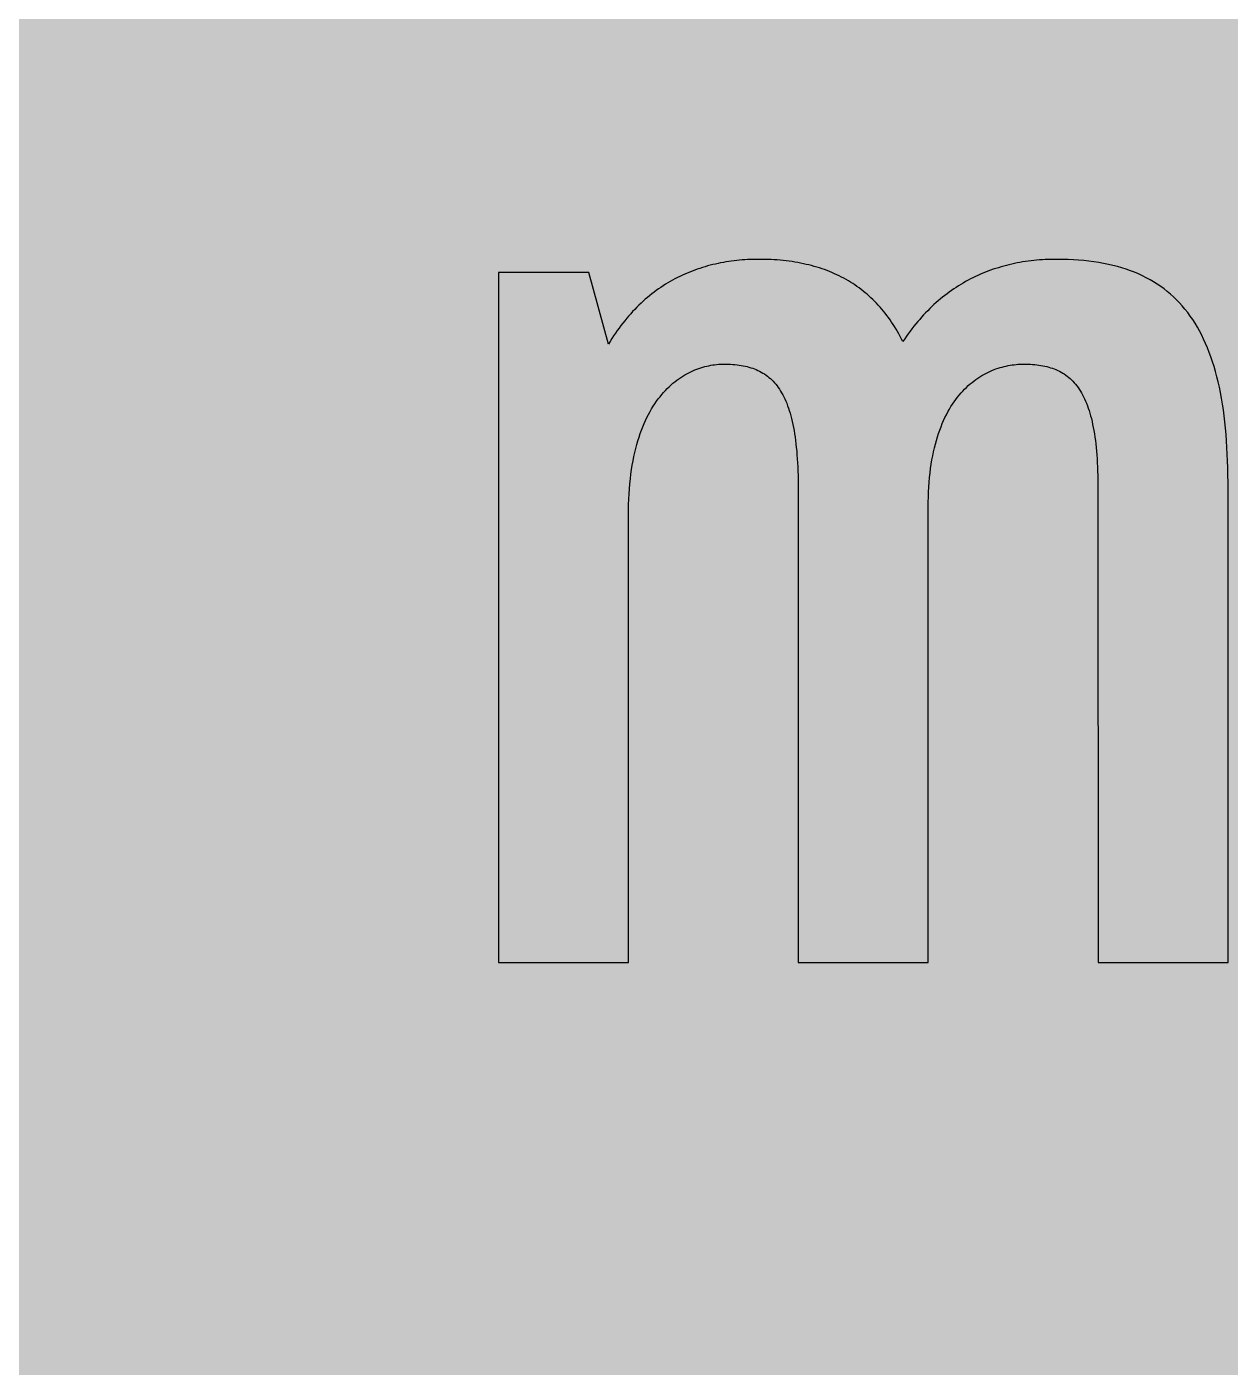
# Model space of a CAD drawing. Header units: millimetres. Extents: x 0 to 423, y 0 to 564.
# Drawn here: x 135.7 to 163.86, y 217.21 to 248.57 of the extents above; entities that cross this region are included whole.
import ezdxf

# ---------------------------------------------------------------- set-up
doc = ezdxf.new("R2010")
doc.units = ezdxf.units.MM

msp = doc.modelspace()

# ---------------------------------------------------------------- hatches: boundary and pattern name
for color, points in [(254, [(21.2189, 0.0537), (20.955, 0.0533), (20.6934, 0.0584), (20.4292, 0.066), (20.1676, 0.0787), (19.906, 0.094), (19.6469, 0.1118), (19.3853, 0.1321), (19.1262, 0.1549), (18.8671, 0.1829), (18.608, 0.2134), (18.349, 0.2464), (18.0924, 0.2845), (17.8359, 0.3251), (17.5793, 0.3683), (17.3253, 0.414), (17.0688, 0.4623), (16.8148, 0.5156), (16.5633, 0.5715), (16.3093, 0.6299), (16.0579, 0.6909), (15.809, 0.7544), (15.56, 0.823), (15.3111, 0.8941), (15.0622, 0.9677), (14.8158, 1.0439), (14.5694, 1.1227), (14.3256, 1.2065), (14.0818, 1.2903), (13.8379, 1.3792), (13.5966, 1.4707), (13.3579, 1.5672), (13.1191, 1.6637), (12.8803, 1.7628), (12.6441, 1.8669), (12.4079, 1.9736), (12.1742, 2.0803), (11.9405, 2.192), (11.7094, 2.3089), (11.4808, 2.4257), (11.2522, 2.5451), (11.0236, 2.6695), (10.7975, 2.794), (10.574, 2.9235), (10.3505, 3.0556), (10.1295, 3.1877), (9.9111, 3.3249), (9.6926, 3.4646), (9.4742, 3.6068), (9.2608, 3.7541), (9.0475, 3.9014), (8.8341, 4.0513), (8.6258, 4.2037), (8.4176, 4.3612), (8.2118, 4.5187), (8.0061, 4.6812), (7.8029, 4.8438), (7.6022, 5.0114), (7.4041, 5.1816), (7.206, 5.3518), (7.0129, 5.527), (6.8174, 5.7048), (6.6269, 5.8826), (6.4389, 6.0655), (6.2509, 6.2509), (6.0655, 6.4389), (5.8852, 6.6269), (5.7048, 6.8174), (5.527, 7.0104), (5.3518, 7.206), (5.1816, 7.4041), (5.0114, 7.6022), (4.8463, 7.8029), (4.6812, 8.0061), (4.5187, 8.2118), (4.3612, 8.4176), (4.2062, 8.6258), (4.0513, 8.8341), (3.9014, 9.0475), (3.7541, 9.2608), (3.6068, 9.4742), (3.4646, 9.6926), (3.3249, 9.9085), (3.1877, 10.1295), (3.0556, 10.3505), (2.9235, 10.574), (2.794, 10.7975), (2.6695, 11.0236), (2.5451, 11.2522), (2.4257, 11.4808), (2.3063, 11.7094), (2.192, 11.9405), (2.0803, 12.1742), (1.971, 12.4079), (1.8669, 12.6441), (1.7628, 12.8803), (1.6637, 13.1191), (1.5646, 13.3579), (1.4707, 13.5966), (1.3792, 13.8379), (1.2903, 14.0818), (1.2065, 14.3256), (1.1227, 14.5694), (1.0439, 14.8158), (0.9652, 15.0622), (0.8915, 15.3111), (0.823, 15.56), (0.7544, 15.809), (0.6883, 16.0604), (0.6274, 16.3119), (0.569, 16.5633), (0.5131, 16.8148), (0.4623, 17.0688), (0.4115, 17.3253), (0.3658, 17.5793), (0.3226, 17.8359), (0.2819, 18.0924), (0.2464, 18.3515), (0.2134, 18.608), (0.1829, 18.8671), (0.1549, 19.1262), (0.1295, 19.3878), (0.1092, 19.6469), (0.0914, 19.9085), (0.0762, 20.1701), (0.066, 20.4318), (0.0584, 20.6934), (0.0533, 20.955), (0.0508, 21.2192), (0.0522, 543.3314), (0.0533, 543.593), (0.0584, 543.8546), (0.066, 544.1188), (0.0762, 544.3804), (0.0914, 544.642), (0.1092, 544.9011), (0.1295, 545.1627), (0.1549, 545.4218), (0.1829, 545.6809), (0.2134, 545.94), (0.2464, 546.1991), (0.2819, 546.4556), (0.3226, 546.7121), (0.3658, 546.9687), (0.4115, 547.2227), (0.4623, 547.4792), (0.5131, 547.7332), (0.569, 547.9847), (0.6274, 548.2387), (0.6883, 548.4876), (0.7544, 548.7391), (0.823, 548.988), (0.8915, 549.2369), (0.9652, 549.4858), (1.0439, 549.7322), (1.1227, 549.9786), (1.2065, 550.2224), (1.2903, 550.4663), (1.3792, 550.7076), (1.4707, 550.9489), (1.5646, 551.1902), (1.6637, 551.4289), (1.7628, 551.6677), (1.8669, 551.9039), (1.971, 552.1401), (2.0803, 552.3738), (2.192, 552.6049), (2.3063, 552.8386), (2.4257, 553.0672), (2.5451, 553.2958), (2.6695, 553.5244), (2.794, 553.7505), (2.9235, 553.974), (3.0556, 554.1975), (3.1877, 554.4185), (3.3249, 554.6369), (3.4646, 554.8554), (3.6068, 555.0738), (3.7541, 555.2872), (3.9014, 555.5005), (4.0513, 555.7114), (4.2062, 555.9222), (4.3612, 556.1305), (4.5187, 556.3362), (4.6812, 556.5419), (4.8463, 556.7451), (5.0114, 556.9458), (5.1816, 557.1439), (5.3518, 557.342), (5.527, 557.5351), (5.7048, 557.7281), (5.8852, 557.9212), (6.0655, 558.1091), (6.2509, 558.2971), (6.4389, 558.4825), (6.6269, 558.6628), (6.8174, 558.8432), (7.0129, 559.021), (7.206, 559.1937), (7.4041, 559.3664), (7.6022, 559.5366), (7.8029, 559.7017), (8.0061, 559.8668), (8.2118, 560.0268), (8.4176, 560.1868), (8.6258, 560.3418), (8.8341, 560.4967), (9.0475, 560.6466), (9.2608, 560.7939), (9.4742, 560.9387), (9.6926, 561.0835), (9.9111, 561.2232), (10.1295, 561.3603), (10.3505, 561.4924), (10.574, 561.6245), (10.7975, 561.754), (11.0236, 561.8785), (11.2522, 562.0029), (11.4808, 562.1223), (11.7094, 562.2392), (11.9405, 562.356), (12.1742, 562.4678), (12.4079, 562.5744), (12.6441, 562.6811), (12.8803, 562.7853), (13.1191, 562.8843), (13.3579, 562.9834), (13.5966, 563.0774), (13.8379, 563.1688), (14.0818, 563.2577), (14.3256, 563.3415), (14.5694, 563.4253), (14.8158, 563.5041), (15.0622, 563.5803), (15.3111, 563.6539), (15.56, 563.7251), (15.809, 563.7936), (16.0579, 563.8571), (16.3093, 563.9206), (16.5633, 563.9791), (16.8148, 564.0349), (17.0688, 564.0857), (17.3253, 564.1365), (17.5793, 564.1823), (17.8359, 564.2254), (18.0924, 564.2635), (18.349, 564.3016), (18.608, 564.3347), (18.8671, 564.3651), (19.1262, 564.3931), (19.3853, 564.4185), (19.6469, 564.4388), (19.906, 564.4566), (20.1676, 564.4718), (20.4292, 564.482), (20.6934, 564.4896), (20.955, 564.4947), (21.2166, 564.4972), (402.2189, 564.4981), (402.4808, 564.4947), (402.7424, 564.4896), (403.0066, 564.482), (403.2682, 564.4718), (403.5298, 564.4566), (403.7889, 564.4388), (404.0505, 564.4185), (404.3096, 564.3931), (404.5687, 564.3651), (404.8277, 564.3347), (405.0868, 564.3016), (405.3434, 564.2635), (405.5999, 564.2254), (405.8564, 564.1823), (406.113, 564.1365), (406.367, 564.0857), (406.621, 564.0349), (406.875, 563.9791), (407.1264, 563.9206), (407.3779, 563.8571), (407.6268, 563.7936), (407.8783, 563.7251), (408.1272, 563.6539), (408.3736, 563.5803), (408.62, 563.5041), (408.8663, 563.4253), (409.1102, 563.3415), (409.354, 563.2577), (409.5979, 563.1688), (409.8392, 563.0774), (410.0805, 562.9834), (410.3192, 562.8843), (410.5554, 562.7853), (410.7942, 562.6811), (411.0279, 562.5744), (411.2616, 562.4678), (411.4952, 562.356), (411.7264, 562.2392), (411.9575, 562.1223), (412.1861, 562.0029), (412.4122, 561.8785), (412.6382, 561.754), (412.8643, 561.6245), (413.0853, 561.4924), (413.3063, 561.3603), (413.5272, 561.2232), (413.7457, 561.0835), (413.9616, 560.9387), (414.1775, 560.7939), (414.3908, 560.6466), (414.6017, 560.4967), (414.8125, 560.3418), (415.0208, 560.1868), (415.2265, 560.0268), (415.4297, 559.8668), (415.6329, 559.7017), (415.8336, 559.5366), (416.0342, 559.3664), (416.2298, 559.1937), (416.4254, 559.021), (416.6184, 558.8432), (416.8089, 558.6628), (416.9994, 558.4825), (417.1848, 558.2971), (417.3703, 558.1091), (417.5531, 557.9212), (417.7335, 557.7281), (417.9087, 557.5351), (418.084, 557.342), (418.2567, 557.1439), (418.4244, 556.9458), (418.592, 556.7451), (418.7546, 556.5419), (418.9171, 556.3362), (419.0746, 556.1305), (419.2321, 555.9222), (419.3845, 555.7114), (419.5369, 555.5005), (419.6842, 555.2872), (419.829, 555.0738), (419.9712, 554.8554), (420.1109, 554.6369), (420.2481, 554.4185), (420.3827, 554.1975), (420.5148, 553.974), (420.6418, 553.7505), (420.7688, 553.5244), (420.8907, 553.2958), (421.0126, 553.0672), (421.1295, 552.8386), (421.2438, 552.6049), (421.3555, 552.3738), (421.4647, 552.1401), (421.5689, 551.9039), (421.673, 551.6677), (421.7746, 551.4289), (421.8711, 551.1902), (421.9651, 550.9489), (422.0566, 550.7076), (422.1455, 550.4663), (422.2318, 550.2224), (422.3131, 549.9786), (422.3918, 549.7322), (422.4706, 549.4858), (422.5442, 549.2369), (422.6128, 548.988), (422.6814, 548.7391), (422.7449, 548.4876), (422.8084, 548.2387), (422.8668, 547.9847), (422.9227, 547.7332), (422.9735, 547.4792), (423.0243, 547.2227), (423.07, 546.9687), (423.1132, 546.7121), (423.1513, 546.4556), (423.1894, 546.1991), (423.2224, 545.94), (423.2529, 545.6809), (423.2808, 545.4218), (423.3037, 545.1627), (423.3266, 544.9011), (423.3443, 544.642), (423.357, 544.3804), (423.3697, 544.1188), (423.3774, 543.8546), (423.3824, 543.593), (423.385, 543.3314), (423.3855, 21.2203), (423.3824, 20.955), (423.3774, 20.6934), (423.3697, 20.4318), (423.357, 20.1701), (423.3443, 19.9085), (423.3266, 19.6469), (423.3037, 19.3878), (423.2808, 19.1262), (423.2529, 18.8671), (423.2224, 18.608), (423.1894, 18.3515), (423.1513, 18.0924), (423.1132, 17.8359), (423.07, 17.5793), (423.0243, 17.3253), (422.9735, 17.0688), (422.9227, 16.8148), (422.8668, 16.5633), (422.8084, 16.3119), (422.7449, 16.0604), (422.6814, 15.809), (422.6128, 15.56), (422.5442, 15.3111), (422.4706, 15.0622), (422.3918, 14.8158), (422.3131, 14.5694), (422.2318, 14.3256), (422.1455, 14.0818), (422.0566, 13.8379), (421.9651, 13.5966), (421.8711, 13.3579), (421.7746, 13.1191), (421.673, 12.8803), (421.5689, 12.6441), (421.4647, 12.4079), (421.3555, 12.1742), (421.2438, 11.9405), (421.1295, 11.7094), (421.0126, 11.4808), (420.8907, 11.2522), (420.7688, 11.0236), (420.6418, 10.7975), (420.5148, 10.574), (420.3827, 10.3505), (420.2481, 10.1295), (420.1109, 9.9085), (419.9712, 9.6926), (419.829, 9.4742), (419.6842, 9.2608), (419.5369, 9.0475), (419.3845, 8.8341), (419.2321, 8.6258), (419.0746, 8.4176), (418.9171, 8.2118), (418.7546, 8.0061), (418.592, 7.8029), (418.4244, 7.6022), (418.2567, 7.4041), (418.084, 7.206), (417.9087, 7.0104), (417.7335, 6.8174), (417.5531, 6.6269), (417.3703, 6.4389), (417.1848, 6.2509), (416.9994, 6.0655), (416.8089, 5.8826), (416.6184, 5.7048), (416.4254, 5.527), (416.2298, 5.3518), (416.0342, 5.1816), (415.8336, 5.0114), (415.6329, 4.8438), (415.4297, 4.6812), (415.2265, 4.5187), (415.0208, 4.3612), (414.8125, 4.2037), (414.6017, 4.0513), (414.3908, 3.9014), (414.1775, 3.7541), (413.9616, 3.6068), (413.7457, 3.4646), (413.5272, 3.3249), (413.3063, 3.1877), (413.0853, 3.0556), (412.8643, 2.9235), (412.6382, 2.794), (412.4122, 2.6695), (412.1861, 2.5451), (411.9575, 2.4257), (411.7264, 2.3089), (411.4952, 2.192), (411.2616, 2.0803), (411.0279, 1.9736), (410.7942, 1.8669), (410.5554, 1.7628), (410.3192, 1.6637), (410.0805, 1.5672), (409.8392, 1.4707), (409.5979, 1.3792), (409.354, 1.2903), (409.1102, 1.2065), (408.8663, 1.1227), (408.62, 1.0439), (408.3736, 0.9677), (408.1272, 0.8941), (407.8783, 0.823), (407.6268, 0.7544), (407.3779, 0.6909), (407.1264, 0.6299), (406.875, 0.5715), (406.621, 0.5156), (406.367, 0.4623), (406.113, 0.414), (405.8564, 0.3683), (405.5999, 0.3251), (405.3434, 0.2845), (405.0868, 0.2464), (404.8277, 0.2134), (404.5687, 0.1829), (404.3096, 0.1549), (404.0505, 0.1321), (403.7889, 0.1118), (403.5298, 0.094), (403.2682, 0.0787), (403.0066, 0.066), (402.7424, 0.0584), (402.4808, 0.0533), (402.2166, 0.0533)]), (254, [(239.9411, 282.2759), (239.9335, 283.3268), (239.9132, 284.3759), (239.8801, 285.4249), (239.837, 286.4739), (239.7785, 287.5178), (239.7074, 288.5618), (239.6211, 289.6032), (239.5245, 290.642), (239.4153, 291.6784), (239.2934, 292.7147), (239.1588, 293.7459), (239.0115, 294.7772), (238.8514, 295.8033), (238.6787, 296.8295), (238.4958, 297.8506), (238.2977, 298.8691), (238.0894, 299.8851), (237.8659, 300.896), (237.6322, 301.9069), (237.3859, 302.9102), (237.1268, 303.9135), (236.8575, 304.9118), (236.5756, 305.9074), (236.281, 306.898), (235.9736, 307.8836), (235.6561, 308.8665), (235.3234, 309.847), (234.983, 310.8223), (234.6274, 311.7901), (234.2617, 312.7578), (233.8832, 313.7179), (233.4946, 314.673), (233.0933, 315.6255), (232.6818, 316.5729), (232.2576, 317.5127), (231.8233, 318.45), (231.3762, 319.3821), (230.9165, 320.3067), (230.4466, 321.2287), (229.9665, 322.1431), (229.4738, 323.0524), (228.9708, 323.9541), (228.4552, 324.8533), (227.9294, 325.7448), (227.391, 326.6288), (226.8449, 327.5076), (226.2861, 328.3814), (225.7146, 329.2475), (225.1354, 330.106), (224.5436, 330.9595), (223.9391, 331.8053), (223.327, 332.646), (222.7021, 333.4766), (222.0671, 334.3021), (221.422, 335.12), (220.7666, 335.9328), (220.0986, 336.7354), (219.423, 337.5304), (218.7346, 338.3204), (218.0361, 339.1002), (217.33, 339.8723), (216.6112, 340.6369), (215.8822, 341.3938), (215.1431, 342.1431), (214.3938, 342.8822), (213.6369, 343.6112), (212.8723, 344.33), (212.1002, 345.0361), (211.3204, 345.7346), (210.5304, 346.423), (209.7354, 347.0986), (208.9328, 347.7666), (208.12, 348.422), (207.3021, 349.0671), (206.4766, 349.7021), (205.646, 350.327), (204.8053, 350.9391), (203.9595, 351.5436), (203.106, 352.1354), (202.2475, 352.7146), (201.3814, 353.2861), (200.5076, 353.8449), (199.6288, 354.3935), (198.7448, 354.9294), (197.8533, 355.4552), (196.9541, 355.9708), (196.0524, 356.4738), (195.1431, 356.9665), (194.2287, 357.4466), (193.3067, 357.9165), (192.3821, 358.3762), (191.45, 358.8233), (190.5152, 359.2576), (189.5729, 359.6818), (188.6255, 360.0958), (187.6755, 360.4946), (186.7179, 360.8857), (185.7578, 361.2617), (184.7901, 361.6274), (183.8198, 361.983), (182.847, 362.3259), (181.8665, 362.6561), (180.8836, 362.9736), (179.898, 363.281), (178.9074, 363.5756), (177.9118, 363.8575), (176.9135, 364.1293), (175.9102, 364.3884), (174.9044, 364.6348), (173.896, 364.8685), (172.8851, 365.0894), (171.8691, 365.3003), (170.8506, 365.4958), (169.8269, 365.6813), (168.8033, 365.854), (167.7772, 366.014), (166.7459, 366.1613), (165.7147, 366.2959), (164.6784, 366.4179), (163.642, 366.5271), (162.6032, 366.6236), (161.5618, 366.7074), (160.5178, 366.7785), (159.4714, 366.837), (158.4249, 366.8827), (157.3759, 366.9157), (156.3243, 366.9335), (155.2727, 366.9411), (154.2212, 366.9335), (153.1722, 366.9157), (152.1231, 366.8827), (151.0741, 366.837), (150.0302, 366.7785), (148.9862, 366.7074), (147.9448, 366.6236), (146.906, 366.5271), (145.8671, 366.4179), (144.8333, 366.2959), (143.8021, 366.1613), (142.7709, 366.014), (141.7447, 365.854), (140.7185, 365.6813), (139.6975, 365.4958), (138.6789, 365.3003), (137.6629, 365.0894), (136.652, 364.8685), (135.6411, 364.6348), (134.6352, 364.3884), (133.6345, 364.1293), (132.6363, 363.8575), (131.6406, 363.5756), (130.65, 363.281), (129.6619, 362.9736), (128.6789, 362.6561), (127.701, 362.3259), (126.7257, 361.983), (125.7554, 361.6274), (124.7902, 361.2617), (123.8301, 360.8857), (122.8725, 360.4946), (121.9225, 360.0958), (120.9751, 359.6818), (120.0328, 359.2576), (119.0981, 358.8233), (118.1659, 358.3762), (117.2413, 357.9165), (116.3193, 357.4466), (115.4049, 356.9665), (114.4956, 356.4738), (113.5939, 355.9708), (112.6947, 355.4552), (111.8032, 354.9294), (110.9193, 354.3935), (110.0404, 353.8449), (109.1667, 353.2861), (108.3005, 352.7146), (107.442, 352.1354), (106.5886, 351.5436), (105.7427, 350.9391), (104.902, 350.327), (104.0689, 349.7021), (103.2459, 349.0671), (102.4255, 348.422), (101.6152, 347.7666), (100.8126, 347.0986), (100.0176, 346.423), (99.2276, 345.7346), (98.4479, 345.0361), (97.6757, 344.33), (96.9112, 343.6112), (96.1542, 342.8822), (95.4049, 342.1431), (94.6658, 341.3938), (93.9368, 340.6369), (93.218, 339.8723), (92.5119, 339.1002), (91.8134, 338.3204), (91.125, 337.5304), (90.4469, 336.7354), (89.7814, 335.9328), (89.1261, 335.12), (88.4809, 334.3021), (87.8459, 333.4766), (87.2211, 332.646), (86.6089, 331.8053), (86.0044, 330.9595), (85.4126, 330.106), (84.8335, 329.2475), (84.262, 328.3814), (83.7032, 327.5076), (83.1545, 326.6288), (82.6186, 325.7448), (82.0928, 324.8533), (81.5772, 323.9541), (81.0743, 323.0524), (80.5815, 322.1431), (80.1014, 321.2287), (79.6315, 320.3067), (79.1718, 319.3821), (78.7248, 318.45), (78.2904, 317.5127), (77.8662, 316.5729), (77.4522, 315.6255), (77.0509, 314.673), (76.6623, 313.7179), (76.2838, 312.7578), (75.9181, 311.7901), (75.565, 310.8223), (75.2221, 309.847), (74.8919, 308.8665), (74.5744, 307.8836), (74.2671, 306.898), (73.9724, 305.9074), (73.6905, 304.9118), (73.4187, 303.9135), (73.1596, 302.9102), (72.9132, 301.9069), (72.6796, 300.896), (72.4586, 299.8851), (72.2478, 298.8691), (72.0522, 297.8506), (71.8668, 296.8295), (71.694, 295.8033), (71.534, 294.7772), (71.3867, 293.7459), (71.2521, 292.7147), (71.1302, 291.6784), (71.0209, 290.642), (70.9244, 289.6032), (70.8406, 288.5618), (70.7695, 287.5178), (70.7111, 286.4739), (70.6653, 285.4249), (70.6323, 284.3759), (70.612, 283.3268), (70.6069, 282.2753), (70.612, 281.2237), (70.6323, 280.1722), (70.6653, 279.1231), (70.7111, 278.0767), (70.7695, 277.0302), (70.8406, 275.9862), (70.9244, 274.9448), (71.0209, 273.906), (71.1302, 272.8697), (71.2521, 271.8333), (71.3867, 270.8021), (71.534, 269.7709), (71.694, 268.7447), (71.8668, 267.7211), (72.0522, 266.6975), (72.2478, 265.6789), (72.4586, 264.6629), (72.6796, 263.652), (72.9132, 262.6436), (73.1596, 261.6378), (73.4187, 260.6345), (73.6905, 259.6363), (73.9724, 258.6406), (74.2671, 257.65), (74.5744, 256.6619), (74.8919, 255.6789), (75.2221, 254.701), (75.565, 253.7257), (75.9181, 252.7554), (76.2838, 251.7902), (76.6623, 250.8301), (77.0509, 249.8725), (77.4522, 248.9225), (77.8662, 247.9751), (78.2904, 247.0328), (78.7248, 246.0981), (79.1718, 245.1659), (79.6315, 244.2413), (80.1014, 243.3193), (80.5815, 242.4049), (81.0743, 241.4956), (81.5772, 240.5939), (82.0928, 239.6947), (82.6186, 238.8032), (83.1545, 237.9193), (83.7032, 237.0404), (84.262, 236.1667), (84.8335, 235.3005), (85.4126, 234.442), (86.0044, 233.5886), (86.6089, 232.7427), (87.2211, 231.902), (87.8459, 231.0689), (88.4809, 230.2459), (89.1261, 229.4255), (89.7814, 228.6152), (90.4469, 227.8126), (91.125, 227.0176), (91.8134, 226.2276), (92.5119, 225.4479), (93.218, 224.6757), (93.9368, 223.9112), (94.6658, 223.1542), (95.4049, 222.4049), (96.1542, 221.6658), (96.9112, 220.9368), (97.6757, 220.218), (98.4479, 219.5119), (99.2276, 218.8134), (100.0176, 218.125), (100.8126, 217.4469), (101.6152, 216.7814), (102.4255, 216.1261), (103.2459, 215.4809), (104.0689, 214.8459), (104.902, 214.2211), (105.7427, 213.6089), (106.5886, 213.0044), (107.442, 212.4126), (108.3005, 211.8335), (109.1667, 211.262), (110.0404, 210.7032), (110.9193, 210.1545), (111.8032, 209.6186), (112.6947, 209.0928), (113.5939, 208.5772), (114.4956, 208.0743), (115.4049, 207.5815), (116.3193, 207.1014), (117.2413, 206.6315), (118.1659, 206.1718), (119.0981, 205.7248), (120.0328, 205.2904), (120.9751, 204.8662), (121.9225, 204.4548), (122.8725, 204.0534), (123.8301, 203.6623), (124.7902, 203.2864), (125.7554, 202.9206), (126.7257, 202.565), (127.701, 202.2221), (128.6789, 201.8919), (129.6619, 201.5744), (130.65, 201.2671), (131.6406, 200.9724), (132.6363, 200.6905), (133.6345, 200.4187), (134.6352, 200.1622), (135.6411, 199.9158), (136.652, 199.6821), (137.6629, 199.4586), (138.6789, 199.2503), (139.6975, 199.0522), (140.7185, 198.8668), (141.7447, 198.6966), (142.7709, 198.5366), (143.8021, 198.3892), (144.8333, 198.2546), (145.8671, 198.1327), (146.906, 198.0235), (147.9448, 197.9244), (148.9862, 197.8406), (150.0302, 197.7695), (151.0741, 197.7111), (152.1231, 197.6653), (153.1722, 197.6349), (154.2212, 197.6145), (155.2727, 197.6069), (156.3243, 197.6145), (157.3759, 197.6349), (158.4249, 197.6653), (159.4714, 197.7111), (160.5178, 197.7695), (161.5618, 197.8406), (162.6032, 197.9244), (163.642, 198.0235), (164.6784, 198.1327), (165.7147, 198.2546), (166.7459, 198.3892), (167.7772, 198.5366), (168.8033, 198.6966), (169.8269, 198.8668), (170.8506, 199.0522), (171.8691, 199.2503), (172.8851, 199.4586), (173.896, 199.6821), (174.9044, 199.9158), (175.9102, 200.1622), (176.9135, 200.4187), (177.9118, 200.6905), (178.9074, 200.9724), (179.898, 201.2671), (180.8836, 201.5744), (181.8665, 201.8919), (182.847, 202.2221), (183.8198, 202.565), (184.7901, 202.9206), (185.7578, 203.2864), (186.7179, 203.6623), (187.6755, 204.0534), (188.6255, 204.4548), (189.5729, 204.8662), (190.5152, 205.2904), (191.45, 205.7248), (192.3821, 206.1718), (193.3067, 206.6315), (194.2287, 207.1014), (195.1431, 207.5815), (196.0524, 208.0743), (196.9541, 208.5772), (197.8533, 209.0928), (198.7448, 209.6186), (199.6288, 210.1545), (200.5076, 210.7032), (201.3814, 211.262), (202.2475, 211.8335), (203.106, 212.4126), (203.9595, 213.0044), (204.8053, 213.6089), (205.646, 214.2211), (206.4766, 214.8459), (207.3021, 215.4809), (208.12, 216.1261), (208.9328, 216.7814), (209.7354, 217.4469), (210.5304, 218.125), (211.3204, 218.8134), (212.1002, 219.5119), (212.8723, 220.218), (213.6369, 220.9368), (214.3938, 221.6658), (215.1431, 222.4049), (215.8822, 223.1542), (216.6112, 223.9112), (217.33, 224.6757), (218.0361, 225.4479), (218.7346, 226.2276), (219.423, 227.0176), (220.0986, 227.8126), (220.7666, 228.6152), (221.422, 229.4255), (222.0671, 230.2459), (222.7021, 231.0689), (223.327, 231.902), (223.9391, 232.7427), (224.5436, 233.5886), (225.1354, 234.442), (225.7146, 235.3005), (226.2861, 236.1667), (226.8449, 237.0404), (227.391, 237.9193), (227.9294, 238.8032), (228.4552, 239.6947), (228.9708, 240.5939), (229.4738, 241.4956), (229.9665, 242.4049), (230.4466, 243.3193), (230.9165, 244.2413), (231.3762, 245.1659), (231.8233, 246.0981), (232.2576, 247.0328), (232.6818, 247.9751), (233.0933, 248.9225), (233.4946, 249.8725), (233.8832, 250.8301), (234.2617, 251.7902), (234.6274, 252.7554), (234.983, 253.7257), (235.3234, 254.701), (235.6561, 255.6789), (235.9736, 256.6619), (236.281, 257.65), (236.5756, 258.6406), (236.8575, 259.6363), (237.1268, 260.6345), (237.3859, 261.6378), (237.6322, 262.6436), (237.8659, 263.652), (238.0894, 264.6629), (238.2977, 265.6789), (238.4958, 266.6975), (238.6787, 267.7211), (238.8514, 268.7447), (239.0115, 269.7709), (239.1588, 270.8021), (239.2934, 271.8333), (239.4153, 272.8697), (239.5245, 273.906), (239.6211, 274.9448), (239.7074, 275.9862), (239.7785, 277.0302), (239.837, 278.0767), (239.8801, 279.1231), (239.9132, 280.1722), (239.9335, 281.2237), (239.9411, 282.2753)]), (59, [(156.796, 226.6774), (156.796, 237.3256), (156.7967, 237.4468), (156.7993, 237.5687), (156.8044, 237.6856), (156.8094, 237.8024), (156.8171, 237.9142), (156.8272, 238.0234), (156.8399, 238.1301), (156.8526, 238.2342), (156.8679, 238.3358), (156.8831, 238.4349), (156.9009, 238.5314), (156.9212, 238.6254), (156.9415, 238.7168), (156.9644, 238.8057), (156.9872, 238.8895), (157.0126, 238.9734), (157.038, 239.0546), (157.066, 239.1334), (157.0965, 239.2096), (157.1244, 239.2858), (157.1574, 239.3569), (157.1879, 239.4255), (157.2209, 239.4941), (157.2565, 239.5576), (157.292, 239.6211), (157.3276, 239.682), (157.3657, 239.7404), (157.4038, 239.7963), (157.4419, 239.8497), (157.4825, 239.903), (157.5206, 239.9538), (157.5638, 240.0021), (157.6045, 240.0478), (157.6476, 240.091), (157.6908, 240.1341), (157.734, 240.1748), (157.7772, 240.2154), (157.8229, 240.251), (157.8686, 240.2865), (157.9143, 240.3196), (157.9601, 240.3526), (158.0058, 240.3805), (158.0515, 240.411), (158.0998, 240.4364), (158.1455, 240.4618), (158.1937, 240.4847), (158.2395, 240.5075), (158.2877, 240.5278), (158.336, 240.5482), (158.3817, 240.5659), (158.43, 240.5812), (158.4782, 240.5964), (158.5239, 240.6091), (158.5722, 240.6218), (158.6205, 240.632), (158.6662, 240.6421), (158.7119, 240.6498), (158.7602, 240.6574), (158.8059, 240.6625), (158.8516, 240.6675), (158.8973, 240.6726), (158.9405, 240.6752), (158.9862, 240.6752), (159.0294, 240.6777), (159.0827, 240.6752), (159.1361, 240.6752), (159.1869, 240.6726), (159.2377, 240.6701), (159.2885, 240.665), (159.3393, 240.6599), (159.3875, 240.6548), (159.4358, 240.6472), (159.4815, 240.6396), (159.5272, 240.6294), (159.573, 240.6193), (159.6161, 240.6066), (159.6619, 240.5939), (159.7025, 240.5812), (159.7457, 240.5659), (159.7863, 240.5482), (159.827, 240.5304), (159.8651, 240.5101), (159.9057, 240.4897), (159.9438, 240.4694), (159.9794, 240.4466), (160.0149, 240.4212), (160.0505, 240.3958), (160.086, 240.3678), (160.1191, 240.3373), (160.1521, 240.3069), (160.1826, 240.2764), (160.2156, 240.2408), (160.2461, 240.2078), (160.274, 240.1697), (160.3019, 240.1316), (160.3299, 240.091), (160.3578, 240.0478), (160.3832, 240.0046), (160.4086, 239.9589), (160.434, 239.9132), (160.4569, 239.8624), (160.4797, 239.8116), (160.5001, 239.7608), (160.5229, 239.7049), (160.5407, 239.649), (160.561, 239.5906), (160.5788, 239.5296), (160.5966, 239.4661), (160.6144, 239.4026), (160.6296, 239.3366), (160.6448, 239.268), (160.6601, 239.1969), (160.6728, 239.1232), (160.6855, 239.0496), (160.6956, 238.9708), (160.7083, 238.8921), (160.716, 238.8108), (160.7261, 238.727), (160.7337, 238.6406), (160.7414, 238.5517), (160.749, 238.4628), (160.7541, 238.3688), (160.7591, 238.2723), (160.7617, 238.1758), (160.7642, 238.0742), (160.7668, 237.9726), (160.7693, 237.8659), (160.7693, 237.7592), (160.7704, 226.6774), (163.8131, 226.6774), (163.8131, 237.9151), (163.8097, 238.0818), (163.8071, 238.2495), (163.8046, 238.412), (163.797, 238.572), (163.7894, 238.727), (163.7792, 238.8819), (163.769, 239.0318), (163.7563, 239.1816), (163.7411, 239.3264), (163.7233, 239.4687), (163.7055, 239.6084), (163.6852, 239.743), (163.6624, 239.8776), (163.637, 240.0097), (163.6116, 240.1367), (163.5836, 240.2611), (163.5531, 240.3831), (163.5227, 240.5024), (163.4871, 240.6193), (163.4515, 240.7336), (163.4134, 240.8453), (163.3753, 240.952), (163.3322, 241.0587), (163.289, 241.1603), (163.2433, 241.2594), (163.1975, 241.3584), (163.1467, 241.4524), (163.0959, 241.5438), (163.0426, 241.6327), (162.9867, 241.7191), (162.9283, 241.8029), (162.8699, 241.8842), (162.8064, 241.9629), (162.7429, 242.0391), (162.6768, 242.1103), (162.6083, 242.1814), (162.5397, 242.25), (162.466, 242.316), (162.3924, 242.377), (162.3162, 242.4379), (162.2374, 242.4938), (162.1561, 242.5497), (162.0723, 242.603), (161.9885, 242.6513), (161.8996, 242.6995), (161.8107, 242.7427), (161.7193, 242.7859), (161.6253, 242.8265), (161.5288, 242.8621), (161.4297, 242.8977), (161.3281, 242.9307), (161.2265, 242.9612), (161.1198, 242.9866), (161.0131, 243.012), (160.9014, 243.0348), (160.7896, 243.0551), (160.6753, 243.0729), (160.5585, 243.0882), (160.4391, 243.1009), (160.3172, 243.111), (160.1927, 243.1186), (160.0683, 243.1263), (159.9387, 243.1288), (159.8066, 243.1288), (159.7381, 243.1288), (159.672, 243.1288), (159.6034, 243.1263), (159.5349, 243.1237), (159.4688, 243.1186), (159.4028, 243.1136), (159.3342, 243.1085), (159.2682, 243.1009), (159.2021, 243.0958), (159.1386, 243.0856), (159.0726, 243.078), (159.0065, 243.0678), (158.943, 243.0551), (158.8795, 243.045), (158.8135, 243.0297), (158.75, 243.017), (158.6865, 243.0018), (158.6255, 242.9866), (158.562, 242.9688), (158.5011, 242.9535), (158.4376, 242.9332), (158.3766, 242.9154), (158.3157, 242.8951), (158.2547, 242.8723), (158.1937, 242.8519), (158.1353, 242.8265), (158.0769, 242.8037), (158.0159, 242.7783), (157.9575, 242.7529), (157.8991, 242.7249), (157.8432, 242.697), (157.7848, 242.6691), (157.7289, 242.6386), (157.6705, 242.6081), (157.6146, 242.5751), (157.5587, 242.5421), (157.5054, 242.509), (157.4495, 242.4735), (157.3962, 242.4379), (157.3428, 242.3998), (157.2895, 242.3617), (157.2362, 242.3236), (157.1828, 242.283), (157.132, 242.2423), (157.0812, 242.2017), (157.0304, 242.1585), (156.9796, 242.1153), (156.9288, 242.0696), (156.8806, 242.0239), (156.8323, 241.9756), (156.784, 241.9274), (156.7358, 241.8791), (156.6875, 241.8283), (156.6418, 241.7775), (156.5961, 241.7242), (156.5504, 241.6708), (156.5046, 241.6175), (156.4589, 241.5616), (156.4157, 241.5032), (156.3726, 241.4473), (156.3294, 241.3889), (156.2887, 241.3279), (156.2456, 241.267), (156.2049, 241.206), (156.1744, 241.2644), (156.1414, 241.3254), (156.1109, 241.3838), (156.0779, 241.4422), (156.0424, 241.4981), (156.0093, 241.554), (155.9738, 241.6073), (155.9382, 241.6607), (155.9027, 241.714), (155.8646, 241.7674), (155.8265, 241.8182), (155.7884, 241.8664), (155.7503, 241.9147), (155.7096, 241.9629), (155.669, 242.0087), (155.6283, 242.0544), (155.5852, 242.1001), (155.5445, 242.1433), (155.5013, 242.1865), (155.4556, 242.2296), (155.4124, 242.2703), (155.3667, 242.3109), (155.321, 242.349), (155.2727, 242.3871), (155.227, 242.4227), (155.1788, 242.4608), (155.128, 242.4963), (155.0797, 242.5294), (155.0289, 242.5624), (154.9781, 242.5954), (154.9273, 242.6259), (154.874, 242.6564), (154.8206, 242.6868), (154.7673, 242.7148), (154.7114, 242.7427), (154.6581, 242.7681), (154.6022, 242.7935), (154.5438, 242.8189), (154.4879, 242.8418), (154.4295, 242.8646), (154.371, 242.8875), (154.3101, 242.9078), (154.2517, 242.9281), (154.1907, 242.9459), (154.1297, 242.9637), (154.0662, 242.9815), (154.0027, 242.9967), (153.9392, 243.012), (153.8757, 243.0272), (153.8097, 243.0399), (153.7437, 243.0526), (153.6776, 243.0653), (153.609, 243.0755), (153.543, 243.0831), (153.4719, 243.0932), (153.4033, 243.1009), (153.3322, 243.1085), (153.2636, 243.1136), (153.1899, 243.1186), (153.1188, 243.1237), (153.0452, 243.1263), (152.9715, 243.1288), (152.8978, 243.1288), (152.8216, 243.1288), (152.7581, 243.1288), (152.6946, 243.1288), (152.6311, 243.1263), (152.5676, 243.1237), (152.5041, 243.1186), (152.4406, 243.1161), (152.3771, 243.1085), (152.3136, 243.1034), (152.2501, 243.0958), (152.1866, 243.0882), (152.1257, 243.078), (152.0622, 243.0678), (152.0012, 243.0577), (151.9377, 243.0475), (151.8768, 243.0348), (151.8158, 243.0196), (151.7548, 243.0069), (151.6939, 242.9916), (151.6329, 242.9739), (151.572, 242.9561), (151.511, 242.9383), (151.4526, 242.918), (151.3916, 242.8977), (151.3332, 242.8773), (151.2722, 242.8545), (151.2138, 242.8316), (151.1554, 242.8088), (151.097, 242.7834), (151.0411, 242.7554), (150.9827, 242.73), (150.9268, 242.7021), (150.8684, 242.6716), (150.8125, 242.6411), (150.7566, 242.6106), (150.7033, 242.5776), (150.6474, 242.5446), (150.5915, 242.509), (150.5382, 242.4735), (150.4848, 242.4379), (150.4315, 242.3998), (150.3782, 242.3592), (150.3274, 242.3211), (150.274, 242.2779), (150.2232, 242.2373), (150.1724, 242.1941), (150.1216, 242.1484), (150.0734, 242.1026), (150.0226, 242.0544), (149.9743, 242.0087), (149.926, 241.9579), (149.8778, 241.9071), (149.8321, 241.8563), (149.7838, 241.8029), (149.7381, 241.7496), (149.6924, 241.6937), (149.6492, 241.6378), (149.6035, 241.5794), (149.5603, 241.521), (149.5171, 241.4626), (149.4765, 241.4016), (149.4333, 241.3381), (149.3926, 241.2746), (149.352, 241.2086), (149.3139, 241.1425), (148.8489, 242.8198), (146.7376, 242.8198), (146.7376, 226.6774), (149.7803, 226.6774), (149.7803, 237.1394), (149.7787, 237.269), (149.7838, 237.396), (149.7889, 237.5205), (149.794, 237.6424), (149.8016, 237.7618), (149.8117, 237.8786), (149.8244, 237.9904), (149.8371, 238.1021), (149.8524, 238.2088), (149.8702, 238.313), (149.8879, 238.4146), (149.9083, 238.5136), (149.9286, 238.6101), (149.9514, 238.7041), (149.9768, 238.7956), (150.0022, 238.8819), (150.0276, 238.9683), (150.0556, 239.0521), (150.0861, 239.1334), (150.1165, 239.2096), (150.147, 239.2858), (150.18, 239.3594), (150.2131, 239.4306), (150.2486, 239.4991), (150.2842, 239.5652), (150.3223, 239.6287), (150.3578, 239.6922), (150.3985, 239.7506), (150.4366, 239.809), (150.4772, 239.8624), (150.5179, 239.9157), (150.5585, 239.9665), (150.6017, 240.0148), (150.6449, 240.063), (150.688, 240.1062), (150.7312, 240.1494), (150.7769, 240.19), (150.8201, 240.2307), (150.8658, 240.2662), (150.9116, 240.3018), (150.9573, 240.3348), (151.003, 240.3678), (151.0513, 240.3958), (151.097, 240.4262), (151.1427, 240.4516), (151.191, 240.477), (151.2392, 240.4999), (151.2849, 240.5202), (151.3332, 240.5405), (151.3789, 240.5609), (151.4272, 240.5761), (151.4729, 240.5913), (151.5212, 240.6066), (151.5669, 240.6193), (151.6126, 240.6294), (151.6609, 240.6396), (151.7066, 240.6498), (151.7523, 240.6574), (151.7955, 240.6625), (151.8412, 240.6675), (151.8844, 240.6726), (151.9276, 240.6752), (151.9707, 240.6752), (152.0139, 240.6777), (152.0673, 240.6752), (152.1206, 240.6752), (152.1714, 240.6726), (152.2222, 240.6701), (152.273, 240.665), (152.3213, 240.6599), (152.3721, 240.6548), (152.4178, 240.6472), (152.466, 240.6396), (152.5118, 240.6294), (152.5575, 240.6193), (152.6007, 240.6066), (152.6438, 240.5939), (152.687, 240.5812), (152.7302, 240.5659), (152.7708, 240.5482), (152.8115, 240.5304), (152.8496, 240.5101), (152.8877, 240.4897), (152.9258, 240.4694), (152.9639, 240.4466), (152.9994, 240.4212), (153.035, 240.3958), (153.068, 240.3678), (153.101, 240.3373), (153.1341, 240.3069), (153.1671, 240.2764), (153.1976, 240.2408), (153.228, 240.2078), (153.2585, 240.1697), (153.2865, 240.1316), (153.3144, 240.091), (153.3398, 240.0478), (153.3652, 240.0046), (153.3906, 239.9589), (153.416, 239.9132), (153.4389, 239.8624), (153.4617, 239.8116), (153.4846, 239.7608), (153.5049, 239.7049), (153.5252, 239.649), (153.543, 239.5906), (153.5633, 239.5296), (153.5811, 239.4661), (153.5963, 239.4026), (153.6116, 239.3366), (153.6268, 239.268), (153.6421, 239.1969), (153.6548, 239.1232), (153.6675, 239.0496), (153.6802, 238.9708), (153.6903, 238.8921), (153.7005, 238.8108), (153.7081, 238.727), (153.7183, 238.6406), (153.7233, 238.5517), (153.731, 238.4628), (153.736, 238.3688), (153.7411, 238.2723), (153.7462, 238.1758), (153.7487, 238.0742), (153.7513, 237.9726), (153.7513, 237.8659), (153.7513, 237.7592), (153.7533, 226.6774)])]:
    msp.add_hatch(color=color).paths.add_polyline_path(points)

# ---------------------------------------------------------------- linework, layer by layer
at = {"color": 59}
msp.add_lwpolyline([(156.796, 226.6774), (156.796, 237.3256), (156.7967, 237.4468), (156.7993, 237.5687), (156.8044, 237.6856), (156.8094, 237.8024), (156.8171, 237.9142), (156.8272, 238.0234), (156.8399, 238.1301), (156.8526, 238.2342), (156.8679, 238.3358), (156.8831, 238.4349), (156.9009, 238.5314), (156.9212, 238.6254), (156.9415, 238.7168), (156.9644, 238.8057), (156.9872, 238.8895), (157.0126, 238.9734), (157.038, 239.0546), (157.066, 239.1334), (157.0965, 239.2096), (157.1244, 239.2858), (157.1574, 239.3569), (157.1879, 239.4255), (157.2209, 239.4941), (157.2565, 239.5576), (157.292, 239.6211), (157.3276, 239.682), (157.3657, 239.7404), (157.4038, 239.7963), (157.4419, 239.8497), (157.4825, 239.903), (157.5206, 239.9538), (157.5638, 240.0021), (157.6045, 240.0478), (157.6476, 240.091), (157.6908, 240.1341), (157.734, 240.1748), (157.7772, 240.2154), (157.8229, 240.251), (157.8686, 240.2865), (157.9143, 240.3196), (157.9601, 240.3526), (158.0058, 240.3805), (158.0515, 240.411), (158.0998, 240.4364), (158.1455, 240.4618), (158.1937, 240.4847), (158.2395, 240.5075), (158.2877, 240.5278), (158.336, 240.5482), (158.3817, 240.5659), (158.43, 240.5812), (158.4782, 240.5964), (158.5239, 240.6091), (158.5722, 240.6218), (158.6205, 240.632), (158.6662, 240.6421), (158.7119, 240.6498), (158.7602, 240.6574), (158.8059, 240.6625), (158.8516, 240.6675), (158.8973, 240.6726), (158.9405, 240.6752), (158.9862, 240.6752), (159.0294, 240.6777), (159.0827, 240.6752), (159.1361, 240.6752), (159.1869, 240.6726), (159.2377, 240.6701), (159.2885, 240.665), (159.3393, 240.6599), (159.3875, 240.6548), (159.4358, 240.6472), (159.4815, 240.6396), (159.5272, 240.6294), (159.573, 240.6193), (159.6161, 240.6066), (159.6619, 240.5939), (159.7025, 240.5812), (159.7457, 240.5659), (159.7863, 240.5482), (159.827, 240.5304), (159.8651, 240.5101), (159.9057, 240.4897), (159.9438, 240.4694), (159.9794, 240.4466), (160.0149, 240.4212), (160.0505, 240.3958), (160.086, 240.3678), (160.1191, 240.3373), (160.1521, 240.3069), (160.1826, 240.2764), (160.2156, 240.2408), (160.2461, 240.2078), (160.274, 240.1697), (160.3019, 240.1316), (160.3299, 240.091), (160.3578, 240.0478), (160.3832, 240.0046), (160.4086, 239.9589), (160.434, 239.9132), (160.4569, 239.8624), (160.4797, 239.8116), (160.5001, 239.7608), (160.5229, 239.7049), (160.5407, 239.649), (160.561, 239.5906), (160.5788, 239.5296), (160.5966, 239.4661), (160.6144, 239.4026), (160.6296, 239.3366), (160.6448, 239.268), (160.6601, 239.1969), (160.6728, 239.1232), (160.6855, 239.0496), (160.6956, 238.9708), (160.7083, 238.8921), (160.716, 238.8108), (160.7261, 238.727), (160.7337, 238.6406), (160.7414, 238.5517), (160.749, 238.4628), (160.7541, 238.3688), (160.7591, 238.2723), (160.7617, 238.1758), (160.7642, 238.0742), (160.7668, 237.9726), (160.7693, 237.8659), (160.7693, 237.7592), (160.7704, 226.6774), (163.8131, 226.6774), (163.8131, 237.9151), (163.8097, 238.0818), (163.8071, 238.2495), (163.8046, 238.412), (163.797, 238.572), (163.7894, 238.727), (163.7792, 238.8819), (163.769, 239.0318), (163.7563, 239.1816), (163.7411, 239.3264), (163.7233, 239.4687), (163.7055, 239.6084), (163.6852, 239.743), (163.6624, 239.8776), (163.637, 240.0097), (163.6116, 240.1367), (163.5836, 240.2611), (163.5531, 240.3831), (163.5227, 240.5024), (163.4871, 240.6193), (163.4515, 240.7336), (163.4134, 240.8453), (163.3753, 240.952), (163.3322, 241.0587), (163.289, 241.1603), (163.2433, 241.2594), (163.1975, 241.3584), (163.1467, 241.4524), (163.0959, 241.5438), (163.0426, 241.6327), (162.9867, 241.7191), (162.9283, 241.8029), (162.8699, 241.8842), (162.8064, 241.9629), (162.7429, 242.0391), (162.6768, 242.1103), (162.6083, 242.1814), (162.5397, 242.25), (162.466, 242.316), (162.3924, 242.377), (162.3162, 242.4379), (162.2374, 242.4938), (162.1561, 242.5497), (162.0723, 242.603), (161.9885, 242.6513), (161.8996, 242.6995), (161.8107, 242.7427), (161.7193, 242.7859), (161.6253, 242.8265), (161.5288, 242.8621), (161.4297, 242.8977), (161.3281, 242.9307), (161.2265, 242.9612), (161.1198, 242.9866), (161.0131, 243.012), (160.9014, 243.0348), (160.7896, 243.0551), (160.6753, 243.0729), (160.5585, 243.0882), (160.4391, 243.1009), (160.3172, 243.111), (160.1927, 243.1186), (160.0683, 243.1263), (159.9387, 243.1288), (159.8066, 243.1288), (159.7381, 243.1288), (159.672, 243.1288), (159.6034, 243.1263), (159.5349, 243.1237), (159.4688, 243.1186), (159.4028, 243.1136), (159.3342, 243.1085), (159.2682, 243.1009), (159.2021, 243.0958), (159.1386, 243.0856), (159.0726, 243.078), (159.0065, 243.0678), (158.943, 243.0551), (158.8795, 243.045), (158.8135, 243.0297), (158.75, 243.017), (158.6865, 243.0018), (158.6255, 242.9866), (158.562, 242.9688), (158.5011, 242.9535), (158.4376, 242.9332), (158.3766, 242.9154), (158.3157, 242.8951), (158.2547, 242.8723), (158.1937, 242.8519), (158.1353, 242.8265), (158.0769, 242.8037), (158.0159, 242.7783), (157.9575, 242.7529), (157.8991, 242.7249), (157.8432, 242.697), (157.7848, 242.6691), (157.7289, 242.6386), (157.6705, 242.6081), (157.6146, 242.5751), (157.5587, 242.5421), (157.5054, 242.509), (157.4495, 242.4735), (157.3962, 242.4379), (157.3428, 242.3998), (157.2895, 242.3617), (157.2362, 242.3236), (157.1828, 242.283), (157.132, 242.2423), (157.0812, 242.2017), (157.0304, 242.1585), (156.9796, 242.1153), (156.9288, 242.0696), (156.8806, 242.0239), (156.8323, 241.9756), (156.784, 241.9274), (156.7358, 241.8791), (156.6875, 241.8283), (156.6418, 241.7775), (156.5961, 241.7242), (156.5504, 241.6708), (156.5046, 241.6175), (156.4589, 241.5616), (156.4157, 241.5032), (156.3726, 241.4473), (156.3294, 241.3889), (156.2887, 241.3279), (156.2456, 241.267), (156.2049, 241.206), (156.1744, 241.2644), (156.1414, 241.3254), (156.1109, 241.3838), (156.0779, 241.4422), (156.0424, 241.4981), (156.0093, 241.554), (155.9738, 241.6073), (155.9382, 241.6607), (155.9027, 241.714), (155.8646, 241.7674), (155.8265, 241.8182), (155.7884, 241.8664), (155.7503, 241.9147), (155.7096, 241.9629), (155.669, 242.0087), (155.6283, 242.0544), (155.5852, 242.1001), (155.5445, 242.1433), (155.5013, 242.1865), (155.4556, 242.2296), (155.4124, 242.2703), (155.3667, 242.3109), (155.321, 242.349), (155.2727, 242.3871), (155.227, 242.4227), (155.1788, 242.4608), (155.128, 242.4963), (155.0797, 242.5294), (155.0289, 242.5624), (154.9781, 242.5954), (154.9273, 242.6259), (154.874, 242.6564), (154.8206, 242.6868), (154.7673, 242.7148), (154.7114, 242.7427), (154.6581, 242.7681), (154.6022, 242.7935), (154.5438, 242.8189), (154.4879, 242.8418), (154.4295, 242.8646), (154.371, 242.8875), (154.3101, 242.9078), (154.2517, 242.9281), (154.1907, 242.9459), (154.1297, 242.9637), (154.0662, 242.9815), (154.0027, 242.9967), (153.9392, 243.012), (153.8757, 243.0272), (153.8097, 243.0399), (153.7437, 243.0526), (153.6776, 243.0653), (153.609, 243.0755), (153.543, 243.0831), (153.4719, 243.0932), (153.4033, 243.1009), (153.3322, 243.1085), (153.2636, 243.1136), (153.1899, 243.1186), (153.1188, 243.1237), (153.0452, 243.1263), (152.9715, 243.1288), (152.8978, 243.1288), (152.8216, 243.1288), (152.7581, 243.1288), (152.6946, 243.1288), (152.6311, 243.1263), (152.5676, 243.1237), (152.5041, 243.1186), (152.4406, 243.1161), (152.3771, 243.1085), (152.3136, 243.1034), (152.2501, 243.0958), (152.1866, 243.0882), (152.1257, 243.078), (152.0622, 243.0678), (152.0012, 243.0577), (151.9377, 243.0475), (151.8768, 243.0348), (151.8158, 243.0196), (151.7548, 243.0069), (151.6939, 242.9916), (151.6329, 242.9739), (151.572, 242.9561), (151.511, 242.9383), (151.4526, 242.918), (151.3916, 242.8977), (151.3332, 242.8773), (151.2722, 242.8545), (151.2138, 242.8316), (151.1554, 242.8088), (151.097, 242.7834), (151.0411, 242.7554), (150.9827, 242.73), (150.9268, 242.7021), (150.8684, 242.6716), (150.8125, 242.6411), (150.7566, 242.6106), (150.7033, 242.5776), (150.6474, 242.5446), (150.5915, 242.509), (150.5382, 242.4735), (150.4848, 242.4379), (150.4315, 242.3998), (150.3782, 242.3592), (150.3274, 242.3211), (150.274, 242.2779), (150.2232, 242.2373), (150.1724, 242.1941), (150.1216, 242.1484), (150.0734, 242.1026), (150.0226, 242.0544), (149.9743, 242.0087), (149.926, 241.9579), (149.8778, 241.9071), (149.8321, 241.8563), (149.7838, 241.8029), (149.7381, 241.7496), (149.6924, 241.6937), (149.6492, 241.6378), (149.6035, 241.5794), (149.5603, 241.521), (149.5171, 241.4626), (149.4765, 241.4016), (149.4333, 241.3381), (149.3926, 241.2746), (149.352, 241.2086), (149.3139, 241.1425), (148.8489, 242.8198), (146.7376, 242.8198), (146.7376, 226.6774), (149.7803, 226.6774), (149.7803, 237.1394), (149.7787, 237.269), (149.7838, 237.396), (149.7889, 237.5205), (149.794, 237.6424), (149.8016, 237.7618), (149.8117, 237.8786), (149.8244, 237.9904), (149.8371, 238.1021), (149.8524, 238.2088), (149.8702, 238.313), (149.8879, 238.4146), (149.9083, 238.5136), (149.9286, 238.6101), (149.9514, 238.7041), (149.9768, 238.7956), (150.0022, 238.8819), (150.0276, 238.9683), (150.0556, 239.0521), (150.0861, 239.1334), (150.1165, 239.2096), (150.147, 239.2858), (150.18, 239.3594), (150.2131, 239.4306), (150.2486, 239.4991), (150.2842, 239.5652), (150.3223, 239.6287), (150.3578, 239.6922), (150.3985, 239.7506), (150.4366, 239.809), (150.4772, 239.8624), (150.5179, 239.9157), (150.5585, 239.9665), (150.6017, 240.0148), (150.6449, 240.063), (150.688, 240.1062), (150.7312, 240.1494), (150.7769, 240.19), (150.8201, 240.2307), (150.8658, 240.2662), (150.9116, 240.3018), (150.9573, 240.3348), (151.003, 240.3678), (151.0513, 240.3958), (151.097, 240.4262), (151.1427, 240.4516), (151.191, 240.477), (151.2392, 240.4999), (151.2849, 240.5202), (151.3332, 240.5405), (151.3789, 240.5609), (151.4272, 240.5761), (151.4729, 240.5913), (151.5212, 240.6066), (151.5669, 240.6193), (151.6126, 240.6294), (151.6609, 240.6396), (151.7066, 240.6498), (151.7523, 240.6574), (151.7955, 240.6625), (151.8412, 240.6675), (151.8844, 240.6726), (151.9276, 240.6752), (151.9707, 240.6752), (152.0139, 240.6777), (152.0673, 240.6752), (152.1206, 240.6752), (152.1714, 240.6726), (152.2222, 240.6701), (152.273, 240.665), (152.3213, 240.6599), (152.3721, 240.6548), (152.4178, 240.6472), (152.466, 240.6396), (152.5118, 240.6294), (152.5575, 240.6193), (152.6007, 240.6066), (152.6438, 240.5939), (152.687, 240.5812), (152.7302, 240.5659), (152.7708, 240.5482), (152.8115, 240.5304), (152.8496, 240.5101), (152.8877, 240.4897), (152.9258, 240.4694), (152.9639, 240.4466), (152.9994, 240.4212), (153.035, 240.3958), (153.068, 240.3678), (153.101, 240.3373), (153.1341, 240.3069), (153.1671, 240.2764), (153.1976, 240.2408), (153.228, 240.2078), (153.2585, 240.1697), (153.2865, 240.1316), (153.3144, 240.091), (153.3398, 240.0478), (153.3652, 240.0046), (153.3906, 239.9589), (153.416, 239.9132), (153.4389, 239.8624), (153.4617, 239.8116), (153.4846, 239.7608), (153.5049, 239.7049), (153.5252, 239.649), (153.543, 239.5906), (153.5633, 239.5296), (153.5811, 239.4661), (153.5963, 239.4026), (153.6116, 239.3366), (153.6268, 239.268), (153.6421, 239.1969), (153.6548, 239.1232), (153.6675, 239.0496), (153.6802, 238.9708), (153.6903, 238.8921), (153.7005, 238.8108), (153.7081, 238.727), (153.7183, 238.6406), (153.7233, 238.5517), (153.731, 238.4628), (153.736, 238.3688), (153.7411, 238.2723), (153.7462, 238.1758), (153.7487, 238.0742), (153.7513, 237.9726), (153.7513, 237.8659), (153.7513, 237.7592), (153.7533, 226.6774), (156.796, 226.6774)], dxfattribs=at)

doc.saveas('drawing.dxf')
